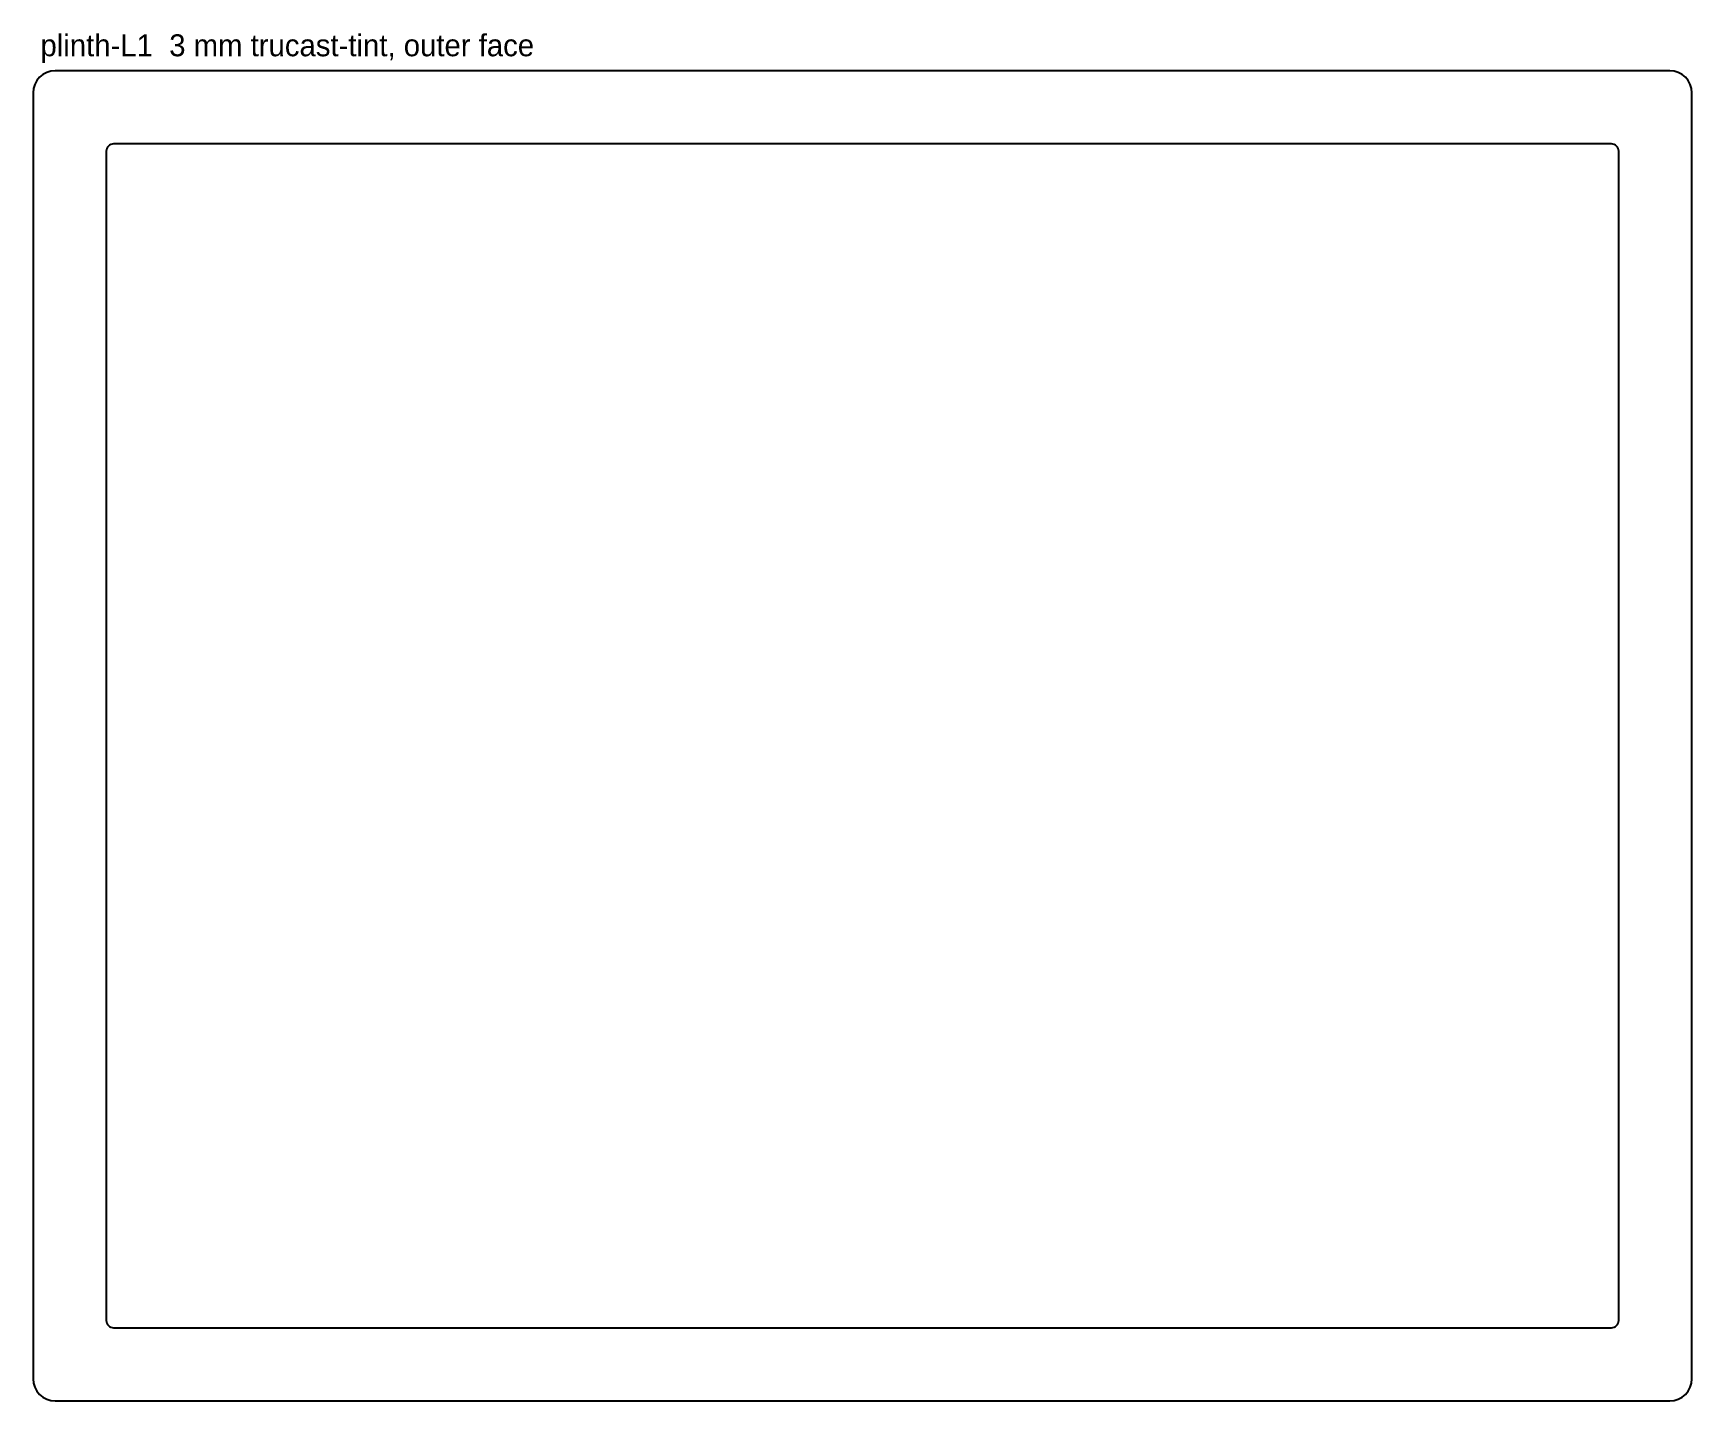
# Model space of a CAD drawing. Header units: millimetres. Extents: x 0 to 454, y 0 to 374.
import ezdxf

# ---------------------------------------------------------------- set-up
doc = ezdxf.new("R2010")
doc.units = ezdxf.units.MM
for name, color, linetype in [('CUT_INSIDE', 5, 'Continuous'), ('CUT_OUTSIDE', 1, 'Continuous'), ('NOTES', 7, 'Continuous')]:
    doc.layers.add(name, color=color, linetype=linetype)

msp = doc.modelspace()

# ---------------------------------------------------------------- linework, layer by layer
at = {"layer": 'CUT_INSIDE'}
msp.add_lwpolyline([(433.96, 342.39), (433.85, 342.77), (433.66, 343.11), (433.41, 343.41), (433.11, 343.66), (432.77, 343.85), (432.39, 343.96), (432, 344), (22, 344), (21.61, 343.96), (21.23, 343.85), (20.89, 343.66), (20.59, 343.41), (20.34, 343.11), (20.15, 342.77), (20.04, 342.39), (20, 342), (20, 22), (20.04, 21.61), (20.15, 21.23), (20.34, 20.89), (20.59, 20.59), (20.89, 20.34), (21.23, 20.15), (21.61, 20.04), (22, 20), (432, 20), (432.39, 20.04), (432.77, 20.15), (433.11, 20.34), (433.41, 20.59), (433.66, 20.89), (433.85, 21.23), (433.96, 21.61), (434, 22), (434, 342), (433.96, 342.39)], close=True, dxfattribs=at)
at = {"layer": 'CUT_OUTSIDE'}
msp.add_lwpolyline([(454, 358), (453.88, 359.17), (453.54, 360.3), (452.99, 361.33), (452.24, 362.24), (451.33, 362.99), (450.3, 363.54), (449.17, 363.88), (448, 364), (6, 364), (4.83, 363.88), (3.7, 363.54), (2.67, 362.99), (1.76, 362.24), (1.01, 361.33), (0.46, 360.3), (0.12, 359.17), (0, 358), (0, 6), (0.12, 4.83), (0.46, 3.7), (1.01, 2.67), (1.76, 1.76), (2.67, 1.01), (3.7, 0.46), (4.83, 0.12), (6, 0), (448, 0), (449.17, 0.12), (450.3, 0.46), (451.33, 1.01), (452.24, 1.76), (452.99, 2.67), (453.54, 3.7), (453.88, 4.83), (454, 6), (454, 358)], close=True, dxfattribs=at)

# ---------------------------------------------------------------- texts
at = {"layer": 'NOTES'}
msp.add_text('plinth-L1  3 mm trucast-tint, outer face', height=6, dxfattribs=at).set_placement((2, 368))

doc.saveas('drawing.dxf')
